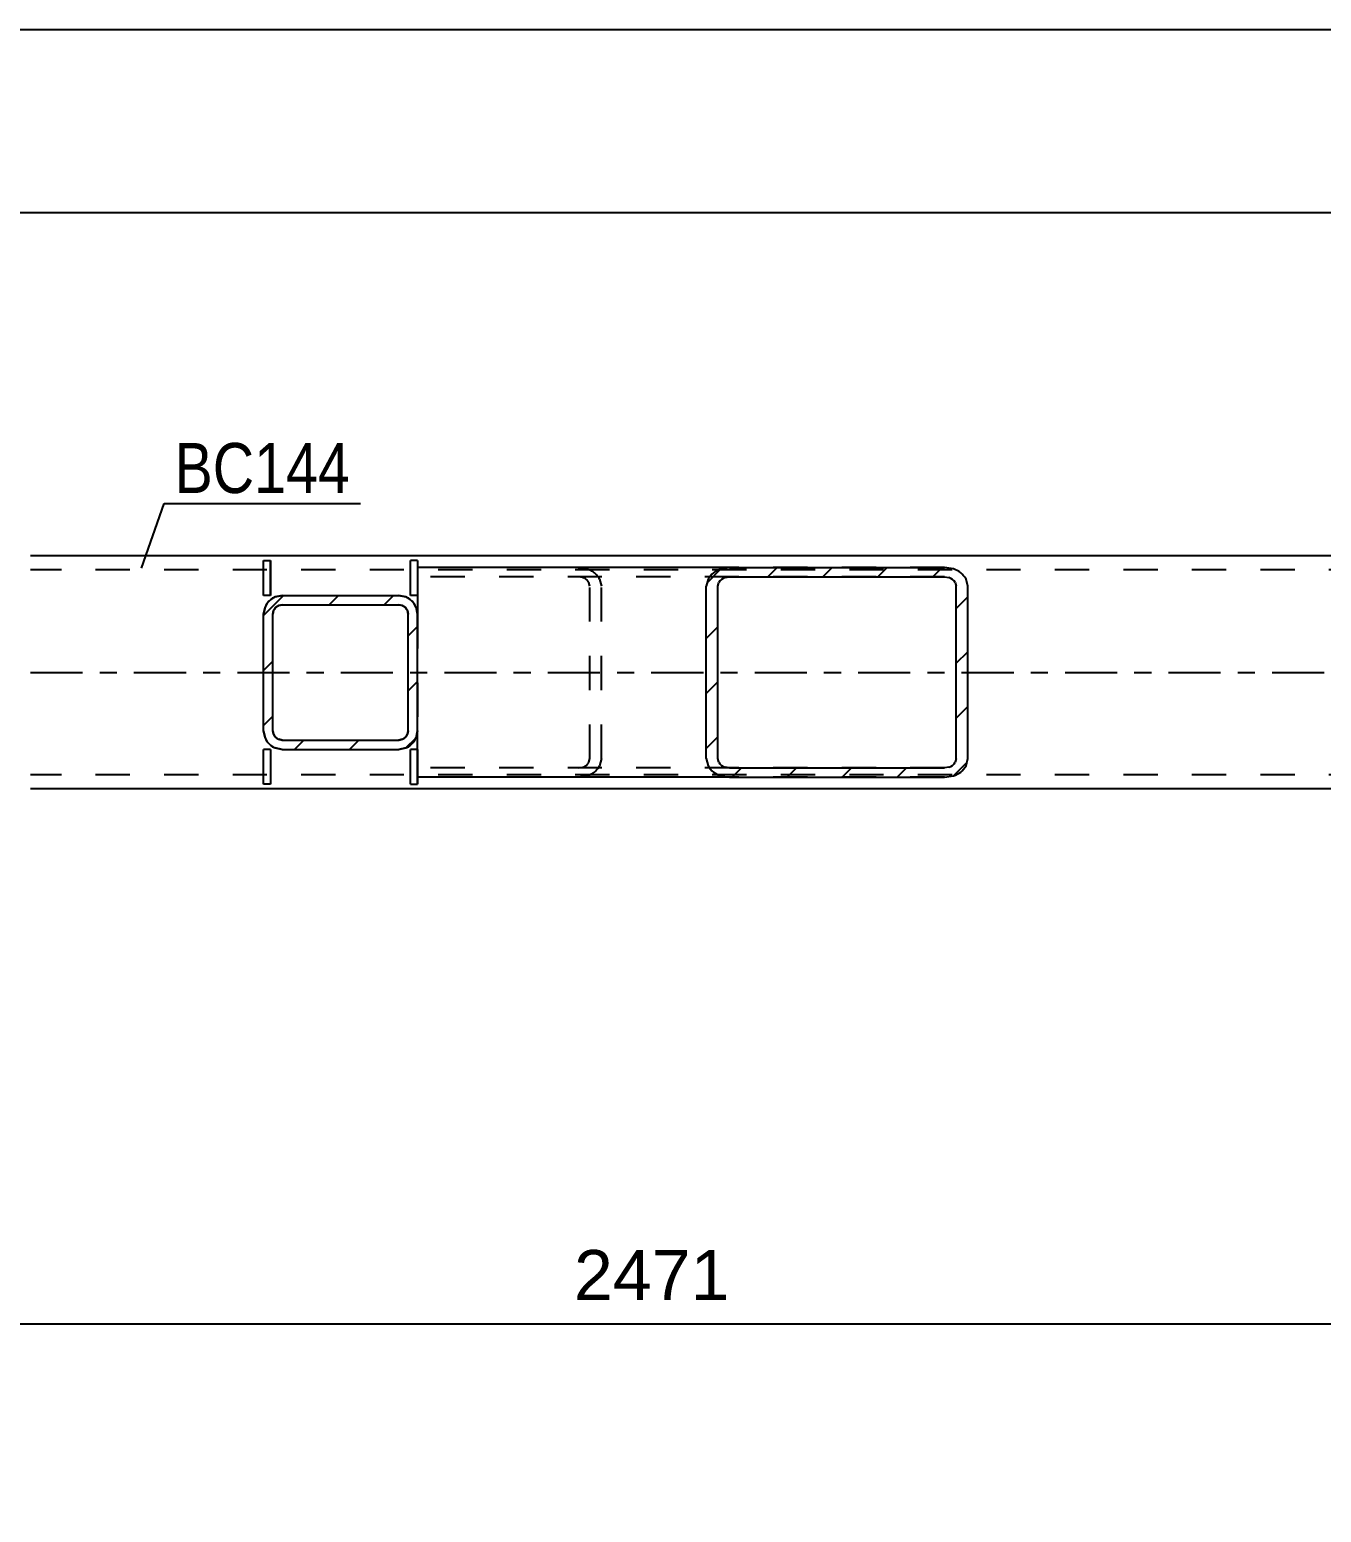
# Model space of a CAD drawing. Header units: millimetres. Extents: x -130 to 1059, y -611 to 230.
# Drawn here: x -18.4 to 55.5, y -360.8 to -276 of the extents above; entities that cross this region are included whole.
import ezdxf

# ---------------------------------------------------------------- set-up
doc = ezdxf.new("R2010")
doc.units = ezdxf.units.MM
doc.linetypes.add('DXK_LINE_DOT2', pattern=[3.9198, 1.9599, -1.9599])
doc.linetypes.add('DXK_LINE_DOT3', pattern=[5.9187, 2.979, -0.9799, 0.9799, -0.9799])
doc.styles.add('Arial', font='ARIAL.TTF', dxfattribs={"height": 0.2})
doc.styles.add('Arial Narrow', font='ARIALN.TTF', dxfattribs={"height": 0.2})

# ---------------------------------------------------------------- blocks, each defined once
blk = doc.blocks.new('Part-814407902-5554 - 5532')
at = {"color": 2, "linetype": 'Continuous'}
for p, q in [((75.195, -306.091), (-18.376, -306.091)), ((873.023, -319.425), (-18.376, -319.425))]:
    blk.add_line(p, q, dxfattribs=at)
at = {"color": 7, "linetype": 'DXK_LINE_DOT2'}
for p, q in [((881.024, -306.891), (-18.376, -306.891)), ((881.024, -318.625), (-18.376, -318.625))]:
    blk.add_line(p, q, dxfattribs=at)
at = {"color": 7, "linetype": 'DXK_LINE_DOT3'}
blk.add_line((-18.376, -312.758), (881.024, -312.758), dxfattribs=at)
blk = doc.blocks.new('Part-814407902-5703 - 5532')
at = {"color": 2, "linetype": 'Continuous'}
for p, q in [((-5.043, -319.158), (-5.043, -317.158)), ((-4.643, -317.158), (-5.043, -317.158)), ((-4.643, -317.158), (-4.643, -319.158)), ((-4.642, -317.158), (-4.642, -319.158)), ((-4.643, -319.158), (-5.043, -319.158))]:
    blk.add_line(p, q, dxfattribs=at)
at = {"color": 7, "linetype": 'DXK_LINE_DOT2'}
for p, q in [((-5.042, -319.158), (-5.042, -317.158)), ((-4.643, -317.158), (-4.642, -317.158)), ((-4.642, -319.158), (-4.643, -319.158))]:
    blk.add_line(p, q, dxfattribs=at)
blk = doc.blocks.new('Part-814407902-5633 - 5532')
at = {"linetype": 'Continuous'}
h = blk.add_hatch(dxfattribs=at)
h.set_pattern_fill('', scale=0.7, style=0, pattern_type=0)
h.set_pattern_definition([(45, (3.0986, -317.0768), (-1.57154, 1.57154), [])])
h.paths.add_polyline_path([(2.69, -317.158), (3.099, -317.077), (3.445, -316.846), (3.676, -316.5), (3.757, -316.091), (3.757, -309.425), (3.676, -309.016), (3.445, -308.67), (3.099, -308.439), (2.69, -308.358), (-3.976, -308.358), (-4.384, -308.439), (-4.731, -308.67), (-4.962, -309.016), (-5.043, -309.425), (-5.043, -316.091), (-4.962, -316.5), (-4.731, -316.846), (-4.384, -317.077), (-3.976, -317.158)])
h.paths.add_polyline_path([(-4.18, -316.584), (-4.353, -316.468), (-4.469, -316.295), (-4.51, -316.091), (-4.51, -309.425), (-4.469, -309.221), (-4.353, -309.048), (-4.18, -308.932), (-3.976, -308.891), (2.69, -308.891), (2.895, -308.932), (3.068, -309.048), (3.183, -309.221), (3.224, -309.425), (3.224, -316.091), (3.183, -316.295), (3.068, -316.468), (2.895, -316.584), (2.69, -316.625), (-3.976, -316.625)])
at = {"color": 7, "linetype": 'DXK_LINE_DOT2'}
for p, q in [((-4.384, -308.439), (-3.976, -308.358)), ((-3.976, -308.358), (2.69, -308.358)), ((2.69, -308.358), (3.099, -308.439)), ((-5.043, -309.425), (-4.962, -309.016)), ((-5.043, -316.091), (-5.043, -309.425)), ((-4.469, -309.221), (-4.51, -309.425)), ((-4.51, -316.091), (-4.51, -309.425)), ((-3.976, -308.891), (-4.18, -308.932)), ((-3.976, -308.891), (2.69, -308.891)), ((2.895, -308.932), (2.69, -308.891)), ((3.224, -309.425), (3.183, -309.221)), ((3.224, -316.091), (3.224, -309.425)), ((3.676, -309.016), (3.757, -309.425)), ((3.757, -316.091), (3.757, -309.425)), ((-4.962, -316.5), (-5.043, -316.091)), ((-4.51, -316.091), (-4.469, -316.295)), ((3.183, -316.295), (3.224, -316.091)), ((3.757, -316.091), (3.676, -316.5)), ((-3.976, -317.158), (-4.384, -317.077)), ((-4.18, -316.584), (-3.976, -316.625)), ((-3.976, -316.625), (2.69, -316.625)), ((-3.976, -317.158), (2.69, -317.158)), ((2.69, -316.625), (2.895, -316.584)), ((3.099, -317.077), (2.69, -317.158))]:
    blk.add_line(p, q, dxfattribs=at)
at = {"color": 2, "linetype": 'Continuous'}
for p, q in [((-3.976, -308.358), (-4.384, -308.439)), ((-3.976, -308.358), (2.69, -308.358)), ((3.099, -308.439), (2.69, -308.358)), ((-4.962, -309.016), (-5.043, -309.425)), ((-5.043, -316.091), (-5.043, -309.425)), ((-4.51, -309.425), (-4.469, -309.221)), ((-4.51, -316.091), (-4.51, -309.425)), ((-4.18, -308.932), (-3.976, -308.891)), ((-3.976, -308.891), (2.69, -308.891)), ((2.69, -308.891), (2.895, -308.932)), ((3.183, -309.221), (3.224, -309.425)), ((3.224, -316.091), (3.224, -309.425)), ((3.757, -309.425), (3.676, -309.016)), ((3.757, -316.091), (3.757, -309.425)), ((-5.043, -316.091), (-4.962, -316.5)), ((-4.469, -316.295), (-4.51, -316.091)), ((3.224, -316.091), (3.183, -316.295)), ((3.676, -316.5), (3.757, -316.091)), ((-4.384, -317.077), (-3.976, -317.158)), ((-3.976, -316.625), (-4.18, -316.584)), ((-3.976, -316.625), (2.69, -316.625)), ((-3.976, -317.158), (2.69, -317.158)), ((2.895, -316.584), (2.69, -316.625)), ((2.69, -317.158), (3.099, -317.077))]:
    blk.add_line(p, q, dxfattribs=at)
at = {"color": 7, "linetype": 'DXK_LINE_DOT2'}
for centre, radius, start, end in [((-3.976, -309.425), 1.067, 112.5, 157.5), ((2.69, -309.425), 1.067, 22.5, 67.5), ((-3.976, -309.425), 0.533, 112.5, 157.5), ((2.69, -309.425), 0.533, 22.5, 67.5), ((-3.976, -316.091), 0.533, 202.5, 247.5), ((2.69, -316.091), 0.533, 292.5, 337.5), ((-3.976, -316.091), 1.067, 202.5, 247.5), ((2.69, -316.091), 1.067, 292.5, 337.5)]:
    blk.add_arc(centre, radius, start, end, dxfattribs=at)
at = {"color": 2, "linetype": 'Continuous'}
for centre, radius, start, end in [((-3.976, -309.425), 1.067, 112.5, 157.5), ((2.69, -309.425), 1.067, 22.5, 67.5), ((-3.976, -309.425), 0.533, 112.5, 157.5), ((2.69, -309.425), 0.533, 22.5, 67.5), ((-3.976, -316.091), 0.533, 202.5, 247.5), ((2.69, -316.091), 0.533, 292.5, 337.5), ((-3.976, -316.091), 1.067, 202.5, 247.5), ((2.69, -316.091), 1.067, 292.5, 337.5)]:
    blk.add_arc(centre, radius, start, end, dxfattribs=at)
blk = doc.blocks.new('Part-814407902-5693 - 5532')
at = {"linetype": 'Continuous'}
h = blk.add_hatch(dxfattribs=at)
h.set_pattern_fill('', scale=0.7, style=0, pattern_type=0)
h.set_pattern_definition([(45, (34.4217, -318.6768), (-1.57154, 1.57154), [])])
h.paths.add_polyline_path([(33.913, -318.758), (34.422, -318.677), (34.853, -318.446), (35.141, -318.1), (35.243, -317.691), (35.243, -307.825), (35.141, -307.416), (34.853, -307.07), (34.422, -306.839), (33.913, -306.758), (21.612, -306.758), (21.103, -306.839), (20.672, -307.07), (20.383, -307.416), (20.282, -307.825), (20.282, -317.691), (20.383, -318.1), (20.672, -318.446), (21.103, -318.677), (21.612, -318.758)])
h.paths.add_polyline_path([(21.357, -318.184), (21.142, -318.068), (20.998, -317.895), (20.947, -317.691), (20.947, -307.825), (20.998, -307.621), (21.142, -307.448), (21.357, -307.332), (21.612, -307.291), (33.913, -307.291), (34.167, -307.332), (34.383, -307.448), (34.527, -307.621), (34.578, -307.825), (34.578, -317.691), (34.527, -317.895), (34.383, -318.068), (34.167, -318.184), (33.913, -318.225), (21.612, -318.225)])
at = {"color": 2, "linetype": 'Continuous'}
for p, q in [((21.612, -306.758), (3.757, -306.758)), ((21.612, -306.758), (21.103, -306.839)), ((21.612, -306.758), (33.913, -306.758)), ((34.422, -306.839), (33.913, -306.758)), ((20.383, -307.416), (20.282, -307.825)), ((20.282, -317.691), (20.282, -307.825)), ((20.947, -307.825), (20.998, -307.621)), ((20.947, -317.691), (20.947, -307.825)), ((21.357, -307.332), (21.612, -307.291)), ((21.612, -307.291), (33.913, -307.291)), ((33.913, -307.291), (34.167, -307.332)), ((34.527, -307.621), (34.578, -307.825)), ((34.578, -317.691), (34.578, -307.825)), ((35.243, -307.825), (35.141, -307.416)), ((35.243, -317.691), (35.243, -307.825)), ((3.757, -308.358), (3.757, -309.425)), ((3.757, -317.158), (3.757, -316.091)), ((20.282, -317.691), (20.383, -318.1)), ((20.998, -317.895), (20.947, -317.691)), ((34.578, -317.691), (34.527, -317.895)), ((35.141, -318.1), (35.243, -317.691)), ((21.612, -318.758), (3.757, -318.758)), ((21.103, -318.677), (21.612, -318.758)), ((21.612, -318.225), (21.357, -318.184)), ((21.612, -318.225), (33.913, -318.225)), ((21.612, -318.758), (33.913, -318.758)), ((34.167, -318.184), (33.913, -318.225)), ((33.913, -318.758), (34.422, -318.677))]:
    blk.add_line(p, q, dxfattribs=at)
at = {"color": 7, "linetype": 'DXK_LINE_DOT2'}
for p, q in [((3.757, -306.758), (3.757, -308.358)), ((3.757, -306.758), (3.757, -307.291)), ((12.953, -306.758), (13.462, -306.839)), ((33.913, -306.758), (21.612, -306.758)), ((33.913, -307.291), (3.757, -307.291)), ((13.207, -307.332), (12.953, -307.291)), ((13.618, -307.825), (13.567, -307.621)), ((13.618, -317.691), (13.618, -307.825)), ((14.181, -307.416), (14.282, -307.825)), ((14.282, -317.691), (14.282, -307.825)), ((3.757, -309.425), (3.757, -316.091)), ((3.757, -318.758), (3.757, -317.158)), ((13.567, -317.895), (13.618, -317.691)), ((14.282, -317.691), (14.181, -318.1)), ((33.913, -318.225), (3.757, -318.225)), ((12.953, -318.225), (13.207, -318.184)), ((13.462, -318.677), (12.953, -318.758)), ((33.913, -318.758), (21.612, -318.758))]:
    blk.add_line(p, q, dxfattribs=at)
for centre, radius, start, end in [((13.108, -308.018), 1.231, 29.25103, 73.28223), ((13.03, -307.921), 0.615, 29.25103, 73.28223), ((13.03, -317.595), 0.615, 286.71777, 330.74897), ((13.108, -317.498), 1.231, 286.71777, 330.74897)]:
    blk.add_arc(centre, radius, start, end, dxfattribs=at)
at = {"color": 2, "linetype": 'Continuous'}
for centre, radius, start, end in [((21.457, -308.018), 1.231, 106.71777, 150.74897), ((34.068, -308.018), 1.231, 29.25103, 73.28223), ((21.534, -307.921), 0.615, 106.71777, 150.74897), ((33.99, -307.921), 0.615, 29.25103, 73.28223), ((21.457, -317.498), 1.231, 209.25103, 253.28223), ((21.534, -317.595), 0.615, 209.25103, 253.28223), ((33.99, -317.595), 0.615, 286.71777, 330.74897), ((34.068, -317.498), 1.231, 286.71777, 330.74897)]:
    blk.add_arc(centre, radius, start, end, dxfattribs=at)
blk = doc.blocks.new('Part-814407902-5704 - 5532')
at = {"color": 2, "linetype": 'Continuous'}
for p, q in [((-5.043, -308.358), (-5.043, -306.358)), ((-5.043, -306.358), (-4.643, -306.358)), ((-4.643, -308.358), (-4.643, -306.358)), ((-4.642, -306.358), (-4.642, -308.358)), ((-4.643, -308.358), (-5.043, -308.358))]:
    blk.add_line(p, q, dxfattribs=at)
at = {"color": 7, "linetype": 'DXK_LINE_DOT2'}
for p, q in [((-5.042, -308.358), (-5.042, -306.358)), ((-4.643, -306.358), (-4.642, -306.358)), ((-4.642, -308.358), (-4.643, -308.358))]:
    blk.add_line(p, q, dxfattribs=at)
blk = doc.blocks.new('Part-814407902-5722 - 5532')
at = {"color": 2, "linetype": 'Continuous'}
for p, q in [((3.357, -306.358), (3.357, -306.358)), ((3.757, -306.358), (3.357, -306.358)), ((3.357, -308.358), (3.357, -306.358)), ((3.757, -306.358), (3.757, -306.358)), ((3.757, -306.358), (3.757, -308.358)), ((3.357, -308.358), (3.357, -308.358)), ((3.757, -308.358), (3.357, -308.358)), ((3.757, -308.358), (3.757, -308.358))]:
    blk.add_line(p, q, dxfattribs=at)
at = {"color": 7, "linetype": 'DXK_LINE_DOT2'}
for p, q in [((3.357, -308.358), (3.357, -306.358)), ((3.757, -306.358), (3.757, -308.358))]:
    blk.add_line(p, q, dxfattribs=at)
blk = doc.blocks.new('Part-814407902-5723 - 5532')
at = {"color": 2, "linetype": 'Continuous'}
for p, q in [((3.357, -317.158), (3.357, -317.158)), ((3.357, -319.158), (3.357, -317.158)), ((3.757, -317.158), (3.357, -317.158)), ((3.757, -317.158), (3.757, -317.158)), ((3.757, -317.158), (3.757, -319.158)), ((3.357, -319.158), (3.357, -319.158)), ((3.357, -319.158), (3.757, -319.158)), ((3.757, -319.158), (3.757, -319.158))]:
    blk.add_line(p, q, dxfattribs=at)
at = {"color": 7, "linetype": 'DXK_LINE_DOT2'}
for p, q in [((3.357, -319.158), (3.357, -317.158)), ((3.757, -319.158), (3.757, -317.158))]:
    blk.add_line(p, q, dxfattribs=at)
blk = doc.blocks.new('StraightDimension-814407902-5861 - 5532')
at = {"color": 7, "linetype": 'Continuous'}
for p, q in [((-39.81, -320.425), (-39.81, -353.544)), ((74.128, -335.011), (74.128, -360.215)), ((-38.31, -349.42), (-41.31, -350.62)), ((72.628, -350.62), (75.628, -349.42)), ((-39.81, -350.02), (74.128, -350.02))]:
    blk.add_line(p, q, dxfattribs=at)
at = {"color": 0}
blk.add_wipeout([(22.207, -349.27), (22.207, -345.07), (12.112, -345.07), (12.112, -349.27)], dxfattribs=at)
at = {"color": 3, "style": 'Arial'}
blk.add_text('2471', height=2.8652, dxfattribs=at).set_placement((12.712, -348.67))
at = {"color": 0, "linetype": 'Continuous'}
for points in [[(-40.41, -350.72), (-44.61, -350.72), (-44.61, -354.144), (-40.41, -354.144)], [(73.528, -350.72), (69.328, -350.72), (69.328, -360.815), (73.528, -360.815)]]:
    blk.add_wipeout(points, dxfattribs=at)
at = {"color": 3, "linetype": 'Continuous', "style": 'Arial'}
for s, height, p in [('0', 2.865, (-41.01, -353.544)), ('2471', 2.8652, (72.928, -360.215))]:
    blk.add_text(s, height=height, rotation=90.00021, dxfattribs=at).set_placement(p)
blk = doc.blocks.new('StraightDimension-814407902-14647 - 5532')
at = {"color": 7, "linetype": 'Continuous'}
blk.add_line((-39.81, -286.448), (881.023, -286.448), dxfattribs=at)
blk = doc.blocks.new('StraightDimension-814407902-34916 - 5532')
at = {"color": 7, "linetype": 'Continuous'}
blk.add_line((-41.476, -275.979), (882.69, -275.979), dxfattribs=at)
blk = doc.blocks.new('Mark-814407902-5550 - 5532')
at = {"color": 30, "linetype": 'Continuous'}
for p, q in [((-12.031, -306.793), (-10.739, -303.092)), ((-10.739, -303.092), (0.51, -303.092))]:
    blk.add_line(p, q, dxfattribs=at)
at = {"color": 0}
blk.add_wipeout([(-0.09, -302.492), (-0.09, -299.492), (-10.139, -299.492), (-10.139, -302.492)], dxfattribs=at)
blk.add_wipeout([(-0.09, -302.492), (-0.09, -299.492), (-10.139, -299.492), (-10.139, -302.492)], dxfattribs=at)
at = {"color": 3, "style": 'Arial Narrow'}
blk.add_text('BC144', height=2.8633, dxfattribs=at).set_placement((-10.139, -302.492))

msp = doc.modelspace()

# ---------------------------------------------------------------- block references
for name in ['Part-814407902-5554 - 5532', 'Part-814407902-5704 - 5532', 'Part-814407902-5722 - 5532', 'Part-814407902-5693 - 5532', 'Part-814407902-5633 - 5532', 'Part-814407902-5703 - 5532', 'Part-814407902-5723 - 5532', 'StraightDimension-814407902-5861 - 5532']:
    msp.add_blockref(name, (0, 0))

# ---------------------------------------------------------------- next in the draw order: block references
msp.add_blockref('StraightDimension-814407902-14647 - 5532', (0, 0))

# ---------------------------------------------------------------- next in the draw order: block references
msp.add_blockref('StraightDimension-814407902-34916 - 5532', (0, 0))

# ---------------------------------------------------------------- next in the draw order: block references
msp.add_blockref('Mark-814407902-5550 - 5532', (0, 0))

doc.saveas('drawing.dxf')
